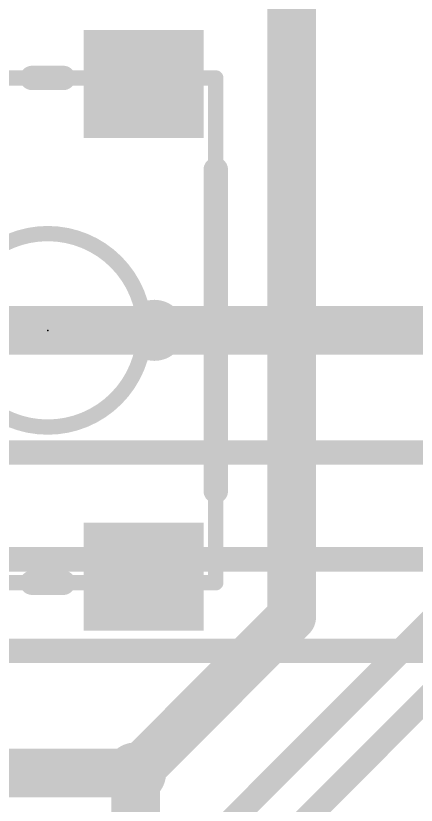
# Model space of a CAD drawing. Extents: x -33 to 53.6, y -19.6 to 58.5.
# Drawn here: x 9.13 to 12.47, y 6.46 to 13.03 of the extents above; entities that cross this region are included whole.
import ezdxf

# ---------------------------------------------------------------- set-up
doc = ezdxf.new("R2010")
doc.units = 0
for name, color, linetype in [('1', 12, 'CONTINUOUS'), ('16', 132, 'CONTINUOUS'), ('18', 110, 'CONTINUOUS'), ('21', 41, 'CONTINUOUS'), ('23', 53, 'CONTINUOUS'), ('51', 53, 'CONTINUOUS')]:
    doc.layers.add(name, color=color, linetype=linetype)

# ---------------------------------------------------------------- blocks, each defined once
blk = doc.blocks.new('RECT')
blk.add_solid([(-0.5, -0.5), (0.5, -0.5), (-0.5, 0.5), (0.5, 0.5)])
blk = doc.blocks.new('ROUNDV')
at = {"const_width": 0.5}
blk.add_lwpolyline([(0, -0.25, 1), (0, 0.25, 1), (0, -0.25)], format="xyb", dxfattribs=at)

msp = doc.modelspace()

# ---------------------------------------------------------------- linework, layer by layer
at = {"layer": '1'}
for points, const_width in [([(11.43, 13.963), (11.43, 8.031)], 0.4064), ([(6.485, 10.414), (10.287, 10.414)], 0.4064), ([(11.43, 8.031), (10.13, 6.731)], 0.4064), ([(10.78, 6.1872), (12.5984, 8.0056)], 0.2032), ([(11.43, 6.2276), (13.0302, 7.8278)], 0.2032), ([(10.13, 5.08), (10.13, 6.731)], 0.4064)]:
    msp.add_lwpolyline(points, dxfattribs=dict(at, const_width=const_width))
at = {"layer": '1', "const_width": 0.2032}
for points in [[(10.287, 10.3124, 1), (10.287, 10.5156)], [(11.5018, 7.9592, 1), (11.3582, 8.1028)], [(11.3284, 8.031, 1), (11.5316, 8.031)], [(10.2316, 6.731, 1), (10.0284, 6.731)], [(10.0582, 6.8028, 1), (10.2018, 6.6592)]]:
    msp.add_lwpolyline(points, format="xyb", dxfattribs=at)
at = {"layer": '16'}
for points, const_width in [([(10.287, 10.414), (13.589, 10.414)], 0.4064), ([(8.636, 9.398), (14.1637, 9.398)], 0.2032), ([(14.478, 8.509), (8.255, 8.509)], 0.2032), ([(7.366, 7.747), (15.875, 7.747)], 0.2032), ([(6.35, 6.731), (10.13, 6.731)], 0.4064)]:
    msp.add_lwpolyline(points, dxfattribs=dict(at, const_width=const_width))
at = {"layer": '16', "const_width": 0.2032}
for points in [[(10.287, 10.5156, 1), (10.287, 10.3124)], [(10.13, 6.6294, 1), (10.13, 6.8326)]]:
    msp.add_lwpolyline(points, format="xyb", dxfattribs=at)
at = {"layer": '21', "const_width": 0.2032}
for points in [[(9.528, 12.514), (9.268, 12.514)], [(10.798, 11.752), (10.798, 9.076)], [(9.268, 8.314), (9.528, 8.314)]]:
    msp.add_lwpolyline(points, dxfattribs=at)
at = {"layer": '21'}
for points, const_width in [([(9.268, 12.5648, 1), (9.268, 12.4632)], 0.1016), ([(9.528, 12.4632, 1), (9.528, 12.5648)], 0.1016), ([(10.8488, 11.752, 1), (10.7472, 11.752)], 0.1016), ([(9.398, 9.609, 1), (9.398, 11.219, 1), (9.398, 9.609)], 0.127), ([(10.7472, 9.076, 1), (10.8488, 9.076)], 0.1016), ([(9.268, 8.3648, 1), (9.268, 8.2632)], 0.1016), ([(9.528, 8.2632, 1), (9.528, 8.3648)], 0.1016)]:
    msp.add_lwpolyline(points, format="xyb", dxfattribs=dict(at, const_width=const_width))
at = {"layer": '23'}
msp.add_point((9.398, 10.414), dxfattribs=at)
at = {"layer": '51', "const_width": 0.127}
for points in [[(10.798, 12.514), (7.998, 12.514)], [(10.798, 12.514), (10.798, 8.314)], [(7.998, 8.314), (10.798, 8.314)]]:
    msp.add_lwpolyline(points, dxfattribs=at)
at = {"layer": '51', "const_width": 0.0635}
for points in [[(10.8298, 12.514, 1), (10.7662, 12.514)], [(10.798, 12.4823, 1), (10.798, 12.5458)], [(10.7662, 8.314, 1), (10.8298, 8.314)], [(10.798, 8.2822, 1), (10.798, 8.3458)]]:
    msp.add_lwpolyline(points, format="xyb", dxfattribs=at)

# ---------------------------------------------------------------- block references
at = {"layer": '1', "xscale": 0.9, "rotation": 270}
for p in [(10.198, 12.464), (10.198, 8.364)]:
    msp.add_blockref('RECT', p, dxfattribs=at)
at = {"layer": '18', "xscale": 0.508, "yscale": 0.508}
for p in [(10.287, 10.414), (10.287, 10.414), (10.13, 6.731), (10.13, 6.731)]:
    msp.add_blockref('ROUNDV', p, dxfattribs=at)
at = {"layer": '51', "xscale": 0.2, "yscale": 0.6}
for p, rotation in [((10.198, 12.614), 270), ((10.198, 8.214), 90)]:
    msp.add_blockref('RECT', p, dxfattribs=dict(at, rotation=rotation))

doc.saveas('drawing.dxf')
